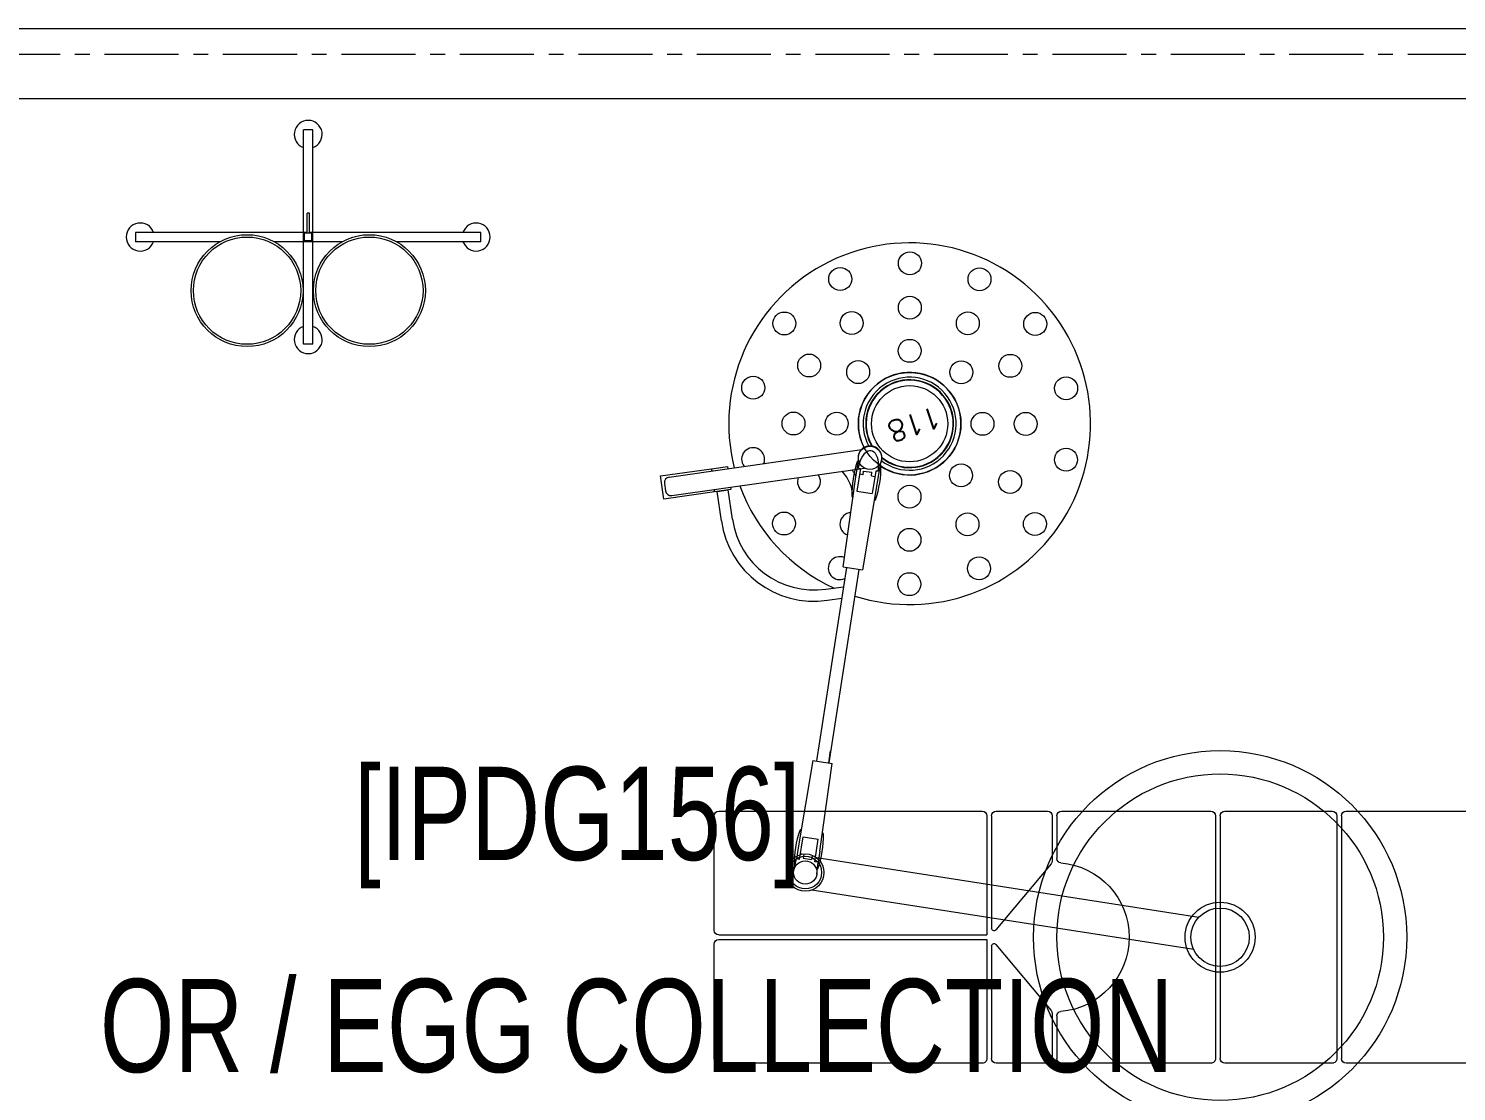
# Model space of a CAD drawing. Header units: millimetres. Extents: x 26027 to 581921, y 7230 to 233891.
# Drawn here: x 533948 to 537009, y 183871 to 186150 of the extents above; entities that cross this region are included whole.
import ezdxf

# ---------------------------------------------------------------- set-up
doc = ezdxf.new("R2010")
doc.units = ezdxf.units.MM
doc.header["$LTSCALE"] = 5
doc.linetypes.add('CENTER', pattern=[50.8, 31.75, -6.35, 6.35, -6.35])
doc.layers.get('0').update_dxf_attribs({"color": 252})
for name, color, linetype, lineweight in [('72_EGR_BASE_TEXT', 252, 'Continuous', 5), ('Medical Equipment and Furniture', 252, 'Continuous', 0), ('Walls', 252, 'Continuous', 5)]:
    doc.layers.add(name, color=color, linetype=linetype, lineweight=lineweight)
doc.layers.add('axes', color=252, linetype='Continuous')
doc.styles.add('list_ghTextstyle', font='romans.shx', dxfattribs={"height": 0.25})
doc.styles.add('X3G_ENTITY_2587EA', font='swisscl.ttf', dxfattribs={"height": 200})

# ---------------------------------------------------------------- blocks, each defined once
blk = doc.blocks.new('OR Table')
at = {"layer": 'Medical Equipment and Furniture'}
for p, q in [((-782143.7, -309922.5), (-782388.7, -309922.5)), ((-781868.7, -309922.5), (-782113.7, -309922.5)), ((-782398.7, -309932.5), (-782398.7, -310497.5)), ((-782133.7, -309932.5), (-782133.7, -310507.5)), ((-782123.7, -309932.5), (-782123.7, -310507.5)), ((-781858.7, -310497.5), (-781858.7, -309932.5)), ((-782388.7, -310507.5), (-782133.7, -310507.5)), ((-782123.7, -310507.5), (-781868.7, -310507.5)), ((-782398.7, -310527.5), (-782398.7, -310637.5)), ((-782388.7, -310517.5), (-782147.5, -310517.5)), ((-782286.2, -310645.4), (-782144.2, -310526.3)), ((-782113.2, -310526.3), (-781971.2, -310645.4)), ((-782110, -310517.5), (-781868.7, -310517.5)), ((-781858.7, -310637.5), (-781858.7, -310527.5)), ((-782388.7, -310647.5), (-782292, -310647.5)), ((-782388.7, -310657.5), (-782297.1, -310657.5)), ((-781965.4, -310647.5), (-781868.7, -310647.5)), ((-781960.3, -310657.5), (-781868.7, -310657.5)), ((-782398.7, -310667.5), (-782398.7, -310987.5)), ((-781858.7, -310987.5), (-781858.7, -310667.5)), ((-782388.7, -310997.5), (-781868.7, -310997.5)), ((-782398.7, -311017.5), (-782398.7, -311247.5)), ((-782388.7, -311007.5), (-781868.7, -311007.5)), ((-781858.7, -311247.5), (-781858.7, -311017.5)), ((-782398.7, -311277.5), (-782398.7, -311647.5)), ((-782388.7, -311257.5), (-781868.7, -311257.5)), ((-782388.7, -311267.5), (-781868.7, -311267.5)), ((-781858.7, -311647.5), (-781858.7, -311277.5)), ((-782388.7, -311657.5), (-781868.7, -311657.5)), ((-782388.7, -311667.5), (-781868.7, -311667.5)), ((-782398.7, -311677.5), (-782398.7, -311912.5)), ((-781858.7, -311912.5), (-781858.7, -311677.5)), ((-782388.7, -311922.5), (-781868.7, -311922.5))]:
    blk.add_line(p, q, dxfattribs=at)
for centre, radius, start, end in [((-782388.7, -309932.5), 10, 90.001, 180.001), ((-782143.7, -309932.5), 10, 0.001, 90.001), ((-782113.7, -309932.5), 10, 90.001, 180.001), ((-781868.7, -309932.5), 10, 0.001, 90.001), ((-782388.7, -310497.5), 10, 180.001, 270.001), ((-781868.7, -310497.5), 10, 270.001, 0.001), ((-782388.7, -310527.5), 10, 90.001, 180.001), ((-782147.5, -310522.5), 5, 309.9879, 90.001), ((-782110, -310522.5), 5, 90.001, 230.0141), ((-781868.7, -310527.5), 10, 0.001, 90.001), ((-782388.7, -310637.5), 10, 180.001, 270.001), ((-782388.7, -310667.5), 10, 90.001, 180.001), ((-782297.1, -310666.5), 9, 4.7528, 90.001), ((-782292, -310638.5), 9, 270.001, 309.9879), ((-781965.4, -310638.5), 9, 230.0141, 270.001), ((-781960.3, -310666.5), 9, 90.001, 175.2492), ((-781868.7, -310637.5), 10, 270.001, 0.001), ((-781868.7, -310667.5), 10, 0.001, 90.001), ((-782128.7, -310652.5), 160, 184.7528, 355.2492), ((-782388.7, -310987.5), 10, 180.001, 270.001), ((-781868.7, -310987.5), 10, 270.001, 0.001), ((-782388.7, -311017.5), 10, 90.001, 180.001), ((-781868.7, -311017.5), 10, 0.001, 90.001), ((-782388.7, -311247.5), 10, 180.001, 270.001), ((-782388.7, -311277.5), 10, 90.001, 180.001), ((-781868.7, -311247.5), 10, 270.001, 0.001), ((-781868.7, -311277.5), 10, 0.001, 90.001), ((-782388.7, -311647.5), 10, 180.001, 270.001), ((-782388.7, -311677.5), 10, 90.001, 180.001), ((-781868.7, -311647.5), 10, 270.001, 0.001), ((-781868.7, -311677.5), 10, 0.001, 90.001), ((-782388.7, -311912.5), 10, 180.001, 270.001), ((-781868.7, -311912.5), 10, 270.001, 0.001)]:
    blk.add_arc(centre, radius, start, end, dxfattribs=at)
blk = doc.blocks.new('Surgical Light Single')
at = {"layer": 'Medical Equipment and Furniture'}
for p, q in [((-745633.7, -338256.5), (-744896.5, -338635.5)), ((-745665.7, -338318.8), (-744928.6, -338697.8)), ((-744917.6, -338664.1), (-744928.1, -338687.9)), ((-744921.9, -338691.1), (-744944.3, -338734.7)), ((-744939.1, -338709.2), (-744928.1, -338687.9)), ((-744928.1, -338687.9), (-744921.9, -338691.1)), ((-744920.7, -338705.2), (-744927.4, -338701.7)), ((-744923.8, -338675), (-744922.1, -338674.2)), ((-744920.7, -338705.2), (-744917, -338698.1)), ((-744901, -338706.3), (-744917, -338698.1)), ((-744873.1, -338686.9), (-744886.3, -338709.4)), ((-744878.3, -338698.4), (-744878.7, -338696.5)), ((-744939.1, -338709.2), (-745023.7, -338879.3)), ((-744986.4, -338898.5), (-744897.3, -338730.7)), ((-744914.9, -338749.7), (-744944.3, -338734.7)), ((-744892.5, -338706.2), (-744914.9, -338749.7)), ((-744904.7, -338713.4), (-744901, -338706.3)), ((-744904.7, -338713.4), (-744898, -338716.8)), ((-744897.3, -338730.7), (-744886.3, -338709.4)), ((-744892.5, -338706.2), (-744886.3, -338709.4)), ((-744958, -338741.6), (-744957.1, -338745.5)), ((-744912.6, -338765), (-744916.3, -338766.5)), ((-745124.2, -339214.6), (-745154.5, -339209.2)), ((-745304.9, -339420.7), (-745215.8, -339252.9)), ((-745178.4, -339272.1), (-745215.8, -339252.9)), ((-745128.4, -339238.3), (-745166, -339231.5)), ((-745178.4, -339272.1), (-745263.1, -339442.2)), ((-745309.6, -339445.2), (-745287.2, -339401.7)), ((-745289.6, -339386.4), (-745285.9, -339384.9)), ((-745257.9, -339416.7), (-745287.2, -339401.7)), ((-745244.1, -339409.8), (-745245.1, -339405.9)), ((-745323.2, -339456.3), (-745304.9, -339420.7)), ((-745297.5, -339438), (-745304.2, -339434.6)), ((-745297.5, -339438), (-745301.1, -339445.1)), ((-745280.3, -339460.3), (-745257.9, -339416.7)), ((-745323.2, -339456.3), (-745323.8, -339453)), ((-745321.8, -339472.4), (-745321.4, -339467)), ((-745321.4, -339467), (-745320.3, -339461.2)), ((-745320.3, -339461.2), (-745318.7, -339455.2)), ((-745318.7, -339455.2), (-745316.4, -339449.1)), ((-745316.4, -339449.1), (-745313.6, -339443.2)), ((-745313.6, -339443.2), (-745309.6, -339445.2)), ((-745285.1, -339453.3), (-745301.1, -339445.1)), ((-744878.1, -339532.8), (-745288.5, -339458.9)), ((-745281.5, -339446.2), (-745285.1, -339453.3)), ((-745279.5, -339468.1), (-745283.1, -339473.5)), ((-745281.5, -339446.2), (-745274.8, -339449.7)), ((-745263.1, -339442.2), (-745281.4, -339477.8)), ((-745276.3, -339462.4), (-745280.3, -339460.3)), ((-745276.3, -339462.4), (-745279.5, -339468.1)), ((-745265.7, -339449.4), (-745266, -339447.7)), ((-745265.4, -339451), (-745265.7, -339449.4)), ((-745265, -339452.6), (-745265.4, -339451)), ((-745264.7, -339454.2), (-745265, -339452.6)), ((-745264.3, -339455.8), (-745264.7, -339454.2)), ((-745263.9, -339457.4), (-745264.3, -339455.8)), ((-745263.4, -339459), (-745263.9, -339457.4)), ((-745263, -339460.5), (-745263.4, -339459)), ((-745262.5, -339462.1), (-745263, -339460.5)), ((-745262, -339463.7), (-745262.5, -339462.1)), ((-744985.6, -339443.8), (-744996.8, -339506.3)), ((-744962, -339448.1), (-744973.2, -339510.6)), ((-745321.5, -339477.4), (-745321.8, -339472.4)), ((-745320.6, -339481.7), (-745321.5, -339477.4)), ((-745319, -339485.4), (-745320.6, -339481.7)), ((-745316.9, -339488.2), (-745319, -339485.4)), ((-745314.2, -339490.2), (-745316.9, -339488.2)), ((-745311, -339491.2), (-745314.2, -339490.2)), ((-745307.5, -339491.3), (-745311, -339491.2)), ((-745303.6, -339490.4), (-745307.5, -339491.3)), ((-745299.5, -339488.7), (-745303.6, -339490.4)), ((-745295.4, -339486), (-745299.5, -339488.7)), ((-744885.2, -339572.2), (-745295.6, -339498.2)), ((-745291.2, -339482.5), (-745295.4, -339486)), ((-745287.1, -339478.3), (-745291.2, -339482.5)), ((-745283.1, -339473.5), (-745287.1, -339478.3)), ((-745281.4, -339477.8), (-745278.4, -339476.4)), ((-745003.1, -339510.3), (-745002.3, -339505.4)), ((-745002.3, -339505.4), (-744967.8, -339511.6)), ((-744973.2, -339510.6), (-744996.8, -339506.3)), ((-744968.7, -339516.5), (-744967.8, -339511.6)), ((-744967.8, -339511.6), (-744968.7, -339516.5)), ((-744967.8, -339511.6), (-744859.5, -339531.1)), ((-744859.5, -339531.1), (-744868.4, -339580.3)), ((-745011.1, -339554.6), (-745010.2, -339549.6)), ((-744976.7, -339560.8), (-745011.1, -339554.6)), ((-744976.7, -339560.8), (-744975.8, -339555.8)), ((-744975.8, -339555.8), (-744976.7, -339560.8)), ((-744868.4, -339580.3), (-744976.7, -339560.8)), ((-744871.3, -339562.5), (-744868.5, -339546.7))]:
    blk.add_line(p, q, dxfattribs=at)
for centre, radius in [((-745695.7, -338264), 400), ((-745695.7, -338264), 350), ((-745695.7, -338264), 75.1), ((-745695.7, -338264), 62.5), ((-745695.7, -338264), 62.5), ((-745695.7, -338264), 62.5), ((-745695.7, -338264), 62.5), ((-745695.7, -338264), 62.5), ((-744895.3, -338675.5), 40), ((-744895.3, -338675.5), 35), ((-744895.3, -338675.5), 25), ((-745454.1, -339177.3), 24.6), ((-745301.7, -339192.2), 24.6), ((-745597.8, -339230), 24.6), ((-745460.4, -339274.7), 24.6), ((-745331.8, -339282.4), 24.6), ((-745704.5, -339339.8), 24.6), ((-745575.7, -339332.3), 24.6), ((-745361.1, -339370.3), 24.6), ((-745480.4, -339378.7), 24.6), ((-745087.6, -339400.2), 24.6), ((-745410.6, -339518.5), 110), ((-745646.7, -339439.8), 24.6), ((-745410.6, -339518.5), 81.7), ((-745752.9, -339485), 24.6), ((-745558.8, -339469.1), 24.6), ((-745306.9, -339475.9), 25), ((-745654.4, -339568.4), 24.6), ((-745262.3, -339568), 24.6), ((-745550.4, -339588.4), 24.6), ((-745174.4, -339597.3), 24.6), ((-745733.5, -339636.9), 24.6), ((-745460, -339666.8), 24.6), ((-745460, -339666.8), 24.6), ((-745340.7, -339658.3), 24.6), ((-745596.8, -339683.7), 24.6), ((-745245.4, -339704.8), 24.6), ((-745116.6, -339697.3), 24.6), ((-745650.2, -339765.3), 24.6), ((-745489.3, -339754.7), 24.6), ((-745360.7, -339762.4), 24.6), ((-745223.3, -339807.1), 24.6), ((-745519.4, -339844.9), 24.6), ((-745367, -339859.8), 24.6)]:
    blk.add_circle(centre, radius, dxfattribs=at)
for centre, radius, start, end in [((-744762.4, -338800.1), 204.2, 142.2104, 163.3698), ((-745074, -338639.9), 204.2, 322.2104, 343.3698), ((-745410.6, -339518.5), 387.8, 54.0062, 355.7625), ((-745159.8, -339412.5), 201, 349.7901, 79.7901), ((-745170.9, -339271.8), 24.6, 227.9519, 97.6603), ((-745410.6, -339518.5), 387.8, 1.7476, 46.9503), ((-745159.8, -339412.5), 177, 349.7901, 79.7901), ((-745224.3, -339353.4), 24.6, 254.7598, 52.3281), ((-745410.6, -339518.5), 110, 37.8566, 0.8371), ((-745128.2, -339511.5), 204.2, 142.2104, 163.3698), ((-745167.1, -339432), 82, 160.5948, 205.6253), ((-745410.6, -339518.5), 99.7, 34.1177, 10.5924), ((-745410.6, -339518.5), 94.3, 32.132, 12.5781), ((-745410.6, -339518.5), 93.3, 31.548, 13.1621), ((-745439.8, -339351.3), 204.2, 322.2104, 343.3698), ((-745306.9, -339475.9), 25.5, 129.7388, 355.8414), ((-745166.7, -339468.7), 24.6, 320.7411, 198.8391), ((-745068.2, -339552), 24.6, 138.8625, 20.7177), ((-744880.3, -339544.6), 12, 349.7901, 79.7901), ((-744883.1, -339560.3), 12, 259.7901, 349.7901)]:
    blk.add_arc(centre, radius, start, end, dxfattribs=at)
blk = doc.blocks.new('HF15561B-P')
at = {"color": 0}
for p, q in [((0.21, 0.37), (0.21, 0.0025)), ((0.23, 0.37), (0.21, 0.37)), ((0.23, 0.37), (0.23, 0.1892)), ((0.23, 0.073), (0.23, -0.073)), ((0.45, 0.01), (-0.01, 0.01)), ((-0.01, 0.01), (-0.01, -0.01)), ((0.212, 0.0025), (0.1688, 0.0025)), ((0.1688, 0.0025), (0.1688, -0.0025)), ((0.228, 0.008), (0.212, 0.008)), ((0.212, 0.008), (0.212, -0.008)), ((0.228, 0.008), (0.228, -0.008)), ((0.45, 0.01), (0.45, -0.01)), ((0.45, -0.01), (-0.01, -0.01)), ((0.212, -0.0025), (0.1688, -0.0025)), ((0.21, -0.0025), (0.21, -0.37)), ((0.228, -0.008), (0.212, -0.008)), ((0.23, -0.1892), (0.23, -0.37)), ((0.21, -0.37), (0.23, -0.37))]:
    blk.add_line(p, q, dxfattribs=at)
at = {"color": 0, "linetype": 'Continuous'}
for points in [[(0.228, 0.008), (0.228, 0.008), (0.228, 0.008), (0.228, 0.008), (0.228, 0.008), (0.228, 0.008), (0.228, 0.008), (0.228, 0.008), (0.228, 0.008), (0.228, 0.008), (0.228, 0.008), (0.228, 0.008), (0.228, 0.008), (0.228, 0.008), (0.228, 0.008), (0.228, 0.008), (0.228, 0.008), (0.228, 0.008), (0.228, 0.008), (0.228, 0.008), (0.228, 0.008), (0.228, 0.008), (0.228, 0.008), (0.228, 0.008), (0.228, 0.008), (0.228, 0.008), (0.228, 0.008), (0.228, 0.008), (0.228, 0.008), (0.228, 0.008), (0.228, 0.008), (0.228, 0.008), (0.228, 0.008), (0.228, 0.008), (0.228, 0.008), (0.228, 0.008), (0.228, 0.008), (0.228, 0.008), (0.228, 0.008), (0.228, 0.008), (0.228, 0.008), (0.228, 0.008), (0.228, 0.008), (0.228, 0.008), (0.228, 0.008), (0.228, 0.008), (0.228, 0.008), (0.228, 0.008), (0.228, 0.008), (0.228, 0.008), (0.228, 0.008), (0.228, 0.008), (0.228, 0.008), (0.228, 0.008), (0.228, 0.008), (0.228, 0.008), (0.228, 0.008), (0.228, 0.008), (0.228, 0.008), (0.228, 0.008), (0.228, 0.008), (0.228, 0.008), (0.228, 0.008), (0.228, 0.008), (0.228, 0.008), (0.228, 0.008), (0.228, 0.008), (0.228, 0.008), (0.228, 0.008), (0.228, 0.008), (0.228, 0.008), (0.228, 0.008), (0.228, 0.008), (0.228, 0.008), (0.228, 0.008), (0.228, 0.008), (0.228, 0.008), (0.228, 0.008), (0.228, 0.008), (0.228, 0.008), (0.228, 0.008), (0.228, 0.008), (0.228, 0.008), (0.228, 0.008), (0.228, 0.008), (0.228, 0.008), (0.228, 0.008), (0.228, 0.008), (0.228, 0.008), (0.228, 0.008), (0.228, 0.008), (0.228, 0.008), (0.228, 0.008), (0.228, 0.008), (0.228, 0.008), (0.228, 0.008), (0.228, 0.008), (0.228, 0.008), (0.228, 0.008), (0.228, 0.008), (0.228, 0.008), (0.228, 0.008), (0.228, 0.008), (0.228, 0.008), (0.228, 0.008), (0.228, 0.008), (0.228, 0.008), (0.228, 0.008), (0.228, 0.008), (0.228, 0.008), (0.228, 0.008), (0.228, 0.008), (0.228, 0.008), (0.228, 0.008), (0.228, 0.008), (0.228, 0.008), (0.228, 0.008), (0.228, 0.008), (0.228, 0.008), (0.228, 0.008), (0.228, 0.008), (0.228, 0.008), (0.228, 0.008), (0.228, 0.008), (0.228, 0.008), (0.228, 0.008), (0.228, 0.008), (0.228, 0.008), (0.228, 0.008), (0.228, 0.008), (0.228, 0.008), (0.228, 0.008), (0.228, 0.008), (0.228, 0.008), (0.228, 0.008), (0.228, 0.008), (0.228, 0.008), (0.228, 0.008), (0.228, 0.008), (0.228, 0.008), (0.228, 0.008), (0.228, 0.008), (0.228, 0.008), (0.228, 0.008), (0.228, 0.008), (0.228, 0.008), (0.228, 0.008), (0.228, 0.008), (0.228, 0.008), (0.228, 0.008), (0.228, 0.008), (0.228, 0.008), (0.228, 0.008), (0.228, 0.008), (0.228, 0.008), (0.228, 0.008), (0.228, 0.008), (0.228, 0.008), (0.228, 0.008), (0.228, 0.008), (0.228, 0.008), (0.228, 0.008), (0.228, 0.008), (0.228, 0.008), (0.228, 0.008), (0.228, 0.008), (0.228, 0.008), (0.228, 0.008), (0.228, 0.008), (0.228, 0.008), (0.228, 0.008), (0.228, 0.008), (0.228, 0.008), (0.228, 0.008), (0.228, 0.008), (0.228, 0.008), (0.228, 0.008), (0.228, 0.008), (0.228, 0.008), (0.228, 0.008), (0.228, 0.008), (0.228, 0.008), (0.228, 0.008), (0.228, 0.008), (0.228, 0.008), (0.228, 0.008), (0.228, 0.008), (0.228, 0.008), (0.228, 0.008), (0.228, 0.008), (0.228, 0.008), (0.228, 0.008), (0.228, 0.008), (0.228, 0.008), (0.228, 0.008), (0.228, 0.008), (0.228, 0.008), (0.228, 0.008), (0.228, 0.008), (0.228, 0.008), (0.228, 0.008), (0.228, 0.008), (0.228, 0.008), (0.228, 0.008), (0.228, 0.008), (0.228, 0.008), (0.228, 0.008), (0.228, 0.008), (0.228, 0.008), (0.228, 0.008), (0.228, 0.008), (0.228, 0.008), (0.228, 0.008), (0.228, 0.008), (0.228, 0.008), (0.228, 0.008), (0.228, 0.008), (0.228, 0.008), (0.228, 0.008)], [(0.228, 0.008), (0.228, 0.008), (0.228, 0.008), (0.228, 0.008), (0.228, 0.008), (0.228, 0.008), (0.228, 0.008), (0.228, 0.008), (0.228, 0.008), (0.228, 0.008), (0.228, 0.008), (0.228, 0.008), (0.228, 0.008), (0.228, 0.008), (0.228, 0.008), (0.228, 0.008), (0.228, 0.008), (0.228, 0.008), (0.228, 0.008), (0.228, 0.008), (0.228, 0.008), (0.228, 0.008), (0.228, 0.008), (0.228, 0.008), (0.228, 0.008), (0.228, 0.008), (0.228, 0.008), (0.228, 0.008), (0.228, 0.008), (0.228, 0.008), (0.228, 0.008), (0.228, 0.008), (0.228, 0.008), (0.228, 0.008), (0.228, 0.008), (0.228, 0.008), (0.228, 0.008), (0.228, 0.008), (0.228, 0.008), (0.228, 0.008), (0.228, 0.008), (0.228, 0.008), (0.228, 0.008), (0.228, 0.008), (0.228, 0.008), (0.228, 0.008), (0.228, 0.008), (0.228, 0.008), (0.228, 0.008), (0.228, 0.008), (0.228, 0.008), (0.228, 0.008), (0.228, 0.008), (0.228, 0.008), (0.228, 0.008), (0.228, 0.008), (0.228, 0.008), (0.228, 0.008), (0.228, 0.008), (0.228, 0.008), (0.228, 0.008), (0.228, 0.008), (0.228, 0.008), (0.228, 0.008), (0.228, 0.008), (0.228, 0.008), (0.228, 0.008), (0.228, 0.008), (0.228, 0.008), (0.228, 0.008), (0.228, 0.008), (0.228, 0.008), (0.228, 0.008), (0.228, 0.008), (0.228, 0.008), (0.228, 0.008), (0.228, 0.008), (0.228, 0.008), (0.228, 0.008), (0.228, 0.008), (0.228, 0.008), (0.228, 0.008), (0.228, 0.008), (0.228, 0.008), (0.228, 0.008), (0.228, 0.008), (0.228, 0.008), (0.228, 0.008), (0.228, 0.008), (0.228, 0.008), (0.228, 0.008), (0.228, 0.008), (0.228, 0.008), (0.228, 0.008), (0.228, 0.008), (0.228, 0.008), (0.228, 0.008), (0.228, 0.008), (0.228, 0.008), (0.228, 0.008), (0.228, 0.008), (0.228, 0.008), (0.228, 0.008), (0.228, 0.008), (0.228, 0.008), (0.228, 0.008), (0.228, 0.008), (0.228, 0.008), (0.228, 0.008), (0.228, 0.008), (0.228, 0.008), (0.228, 0.008), (0.228, 0.008), (0.228, 0.008), (0.228, 0.008), (0.228, 0.008), (0.228, 0.008), (0.228, 0.008), (0.228, 0.008), (0.228, 0.008), (0.228, 0.008), (0.228, 0.008), (0.228, 0.008), (0.228, 0.008), (0.228, 0.008), (0.228, 0.008), (0.228, 0.008), (0.228, 0.008), (0.228, 0.008), (0.228, 0.008), (0.228, 0.008), (0.228, 0.008), (0.228, 0.008), (0.228, 0.008), (0.228, 0.008), (0.228, 0.008), (0.228, 0.008), (0.228, 0.008), (0.228, 0.008), (0.228, 0.008), (0.228, 0.008), (0.228, 0.008), (0.228, 0.008), (0.228, 0.008), (0.228, 0.008), (0.228, 0.008), (0.228, 0.008), (0.228, 0.008), (0.228, 0.008), (0.228, 0.008), (0.228, 0.008), (0.228, 0.008), (0.228, 0.008), (0.228, 0.008), (0.228, 0.008), (0.228, 0.008), (0.228, 0.008), (0.228, 0.008), (0.228, 0.008), (0.228, 0.008), (0.228, 0.008), (0.228, 0.008), (0.228, 0.008), (0.228, 0.008), (0.228, 0.008), (0.228, 0.008), (0.228, 0.008), (0.228, 0.008), (0.228, 0.008), (0.228, 0.008), (0.228, 0.008), (0.228, 0.008), (0.228, 0.008), (0.228, 0.008), (0.228, 0.008), (0.228, 0.008), (0.228, 0.008), (0.228, 0.008), (0.228, 0.008), (0.228, 0.008), (0.228, 0.008), (0.228, 0.008), (0.228, 0.008), (0.228, 0.008), (0.228, 0.008), (0.228, 0.008), (0.228, 0.008), (0.228, 0.008), (0.228, 0.008), (0.228, 0.008), (0.228, 0.008), (0.228, 0.008), (0.228, 0.008), (0.228, 0.008), (0.228, 0.008), (0.228, 0.008), (0.228, 0.008), (0.228, 0.008), (0.228, 0.008), (0.228, 0.008), (0.228, 0.008), (0.228, 0.008), (0.228, 0.008), (0.228, 0.008), (0.228, 0.008), (0.228, 0.008), (0.228, 0.008), (0.228, 0.008), (0.228, 0.008), (0.228, 0.008), (0.228, 0.008), (0.228, 0.008), (0.228, 0.008), (0.228, 0.008)], [(0.228, 0.008), (0.228, 0.008), (0.228, 0.008), (0.228, 0.008), (0.228, 0.008), (0.228, 0.008), (0.228, 0.008), (0.228, 0.008), (0.228, 0.008), (0.228, 0.008), (0.228, 0.008), (0.228, 0.008), (0.228, 0.008), (0.228, 0.008), (0.228, 0.008), (0.228, 0.008), (0.228, 0.008), (0.228, 0.008), (0.228, 0.008), (0.228, 0.008), (0.228, 0.008), (0.228, 0.008), (0.228, 0.008), (0.228, 0.008), (0.228, 0.008), (0.228, 0.008), (0.228, 0.008), (0.228, 0.008), (0.228, 0.008), (0.228, 0.008), (0.228, 0.008), (0.228, 0.008), (0.228, 0.008), (0.228, 0.008), (0.228, 0.008), (0.228, 0.008), (0.228, 0.008), (0.228, 0.008), (0.228, 0.008), (0.228, 0.008), (0.228, 0.008), (0.228, 0.008), (0.228, 0.008), (0.228, 0.008), (0.228, 0.008), (0.228, 0.008), (0.228, 0.008), (0.228, 0.008), (0.228, 0.008), (0.228, 0.008), (0.228, 0.008), (0.228, 0.008), (0.228, 0.008), (0.228, 0.008), (0.228, 0.008), (0.228, 0.008), (0.228, 0.008), (0.228, 0.008), (0.228, 0.008), (0.228, 0.008), (0.228, 0.008), (0.228, 0.008), (0.228, 0.008), (0.228, 0.008), (0.228, 0.008), (0.228, 0.008), (0.228, 0.008), (0.228, 0.008), (0.228, 0.008), (0.228, 0.008), (0.228, 0.008), (0.228, 0.008), (0.228, 0.008), (0.228, 0.008), (0.228, 0.008), (0.228, 0.008), (0.228, 0.008), (0.228, 0.008), (0.228, 0.008), (0.228, 0.008), (0.228, 0.008), (0.228, 0.008), (0.228, 0.008), (0.228, 0.008), (0.228, 0.008), (0.228, 0.008), (0.228, 0.008), (0.228, 0.008), (0.228, 0.008), (0.228, 0.008), (0.228, 0.008), (0.228, 0.008), (0.228, 0.008), (0.228, 0.008), (0.228, 0.008), (0.228, 0.008), (0.228, 0.008), (0.228, 0.008), (0.228, 0.008), (0.228, 0.008), (0.228, 0.008), (0.228, 0.008), (0.228, 0.008), (0.228, 0.008), (0.228, 0.008), (0.228, 0.008), (0.228, 0.008), (0.228, 0.008), (0.228, 0.008), (0.228, 0.008), (0.228, 0.008), (0.228, 0.008), (0.228, 0.008), (0.228, 0.008), (0.228, 0.008), (0.228, 0.008), (0.228, 0.008), (0.228, 0.008), (0.228, 0.008), (0.228, 0.008), (0.228, 0.008), (0.228, 0.008), (0.228, 0.008), (0.228, 0.008), (0.228, 0.008), (0.228, 0.008), (0.228, 0.008), (0.228, 0.008), (0.228, 0.008), (0.228, 0.008), (0.228, 0.008), (0.228, 0.008), (0.228, 0.008), (0.228, 0.008), (0.228, 0.008), (0.228, 0.008), (0.228, 0.008), (0.228, 0.008), (0.228, 0.008), (0.228, 0.008), (0.228, 0.008), (0.228, 0.008), (0.228, 0.008), (0.228, 0.008), (0.228, 0.008), (0.228, 0.008), (0.228, 0.008), (0.228, 0.008), (0.228, 0.008), (0.228, 0.008), (0.228, 0.008), (0.228, 0.008), (0.228, 0.008), (0.228, 0.008), (0.228, 0.008), (0.228, 0.008), (0.228, 0.008), (0.228, 0.008), (0.228, 0.008), (0.228, 0.008), (0.228, 0.008), (0.228, 0.008), (0.228, 0.008), (0.228, 0.008), (0.228, 0.008), (0.228, 0.008), (0.228, 0.008), (0.228, 0.008), (0.228, 0.008), (0.228, 0.008), (0.228, 0.008), (0.228, 0.008), (0.228, 0.008), (0.228, 0.008), (0.228, 0.008), (0.228, 0.008), (0.228, 0.008), (0.228, 0.008), (0.228, 0.008), (0.228, 0.008), (0.228, 0.008), (0.228, 0.008), (0.228, 0.008), (0.228, 0.008), (0.228, 0.008), (0.228, 0.008), (0.228, 0.008), (0.228, 0.008), (0.228, 0.008), (0.228, 0.008), (0.228, 0.008), (0.228, 0.008), (0.228, 0.008), (0.228, 0.008), (0.228, 0.008), (0.228, 0.008), (0.228, 0.008), (0.228, 0.008), (0.228, 0.008), (0.228, 0.008), (0.228, 0.008), (0.228, 0.008), (0.228, 0.008), (0.228, 0.008), (0.228, 0.008), (0.228, 0.008), (0.228, 0.008), (0.228, 0.008), (0.228, 0.008), (0.228, 0.008), (0.228, 0.008), (0.228, 0.008), (0.228, 0.008), (0.228, 0.008), (0.228, 0.008), (0.228, 0.008), (0.228, 0.008), (0.228, 0.008), (0.228, 0.008), (0.228, 0.008), (0.228, 0.008), (0.228, 0.008), (0.228, 0.008), (0.228, 0.008), (0.228, 0.008), (0.228, 0.008), (0.228, 0.008), (0.228, 0.008), (0.228, 0.008), (0.228, 0.008), (0.228, 0.008), (0.228, 0.008), (0.228, 0.008), (0.228, 0.008), (0.228, 0.008), (0.228, 0.008), (0.228, 0.008), (0.228, 0.008), (0.228, 0.008), (0.228, 0.008), (0.228, 0.008), (0.228, 0.008), (0.228, 0.008), (0.228, 0.008), (0.228, 0.008), (0.228, 0.008), (0.228, 0.008), (0.228, 0.008), (0.228, 0.008), (0.228, 0.008), (0.228, 0.008), (0.228, 0.008), (0.228, 0.008), (0.228, 0.008), (0.228, 0.008), (0.228, 0.008), (0.228, 0.008), (0.228, 0.008), (0.228, 0.008), (0.228, 0.008), (0.228, 0.008), (0.228, 0.008), (0.228, 0.008), (0.228, 0.008), (0.228, 0.008), (0.228, 0.008), (0.228, 0.008), (0.228, 0.008), (0.228, 0.008), (0.228, 0.008), (0.228, 0.008), (0.228, 0.008), (0.228, 0.008), (0.228, 0.008), (0.228, 0.008), (0.228, 0.008), (0.228, 0.008)]]:
    blk.add_lwpolyline(points, close=True, dxfattribs=at)
for points in [[(0.228, 0.008), (0.228, 0.008), (0.228, 0.008), (0.228, 0.008), (0.228, 0.008), (0.228, 0.008), (0.228, 0.008), (0.228, 0.008)], [(0.228, 0.008), (0.228, 0.008), (0.228, 0.008), (0.228, 0.008), (0.228, 0.008), (0.228, 0.008), (0.228, 0.008), (0.228, 0.008), (0.228, 0.008), (0.228, 0.008), (0.228, 0.008), (0.228, 0.008), (0.228, 0.008), (0.228, 0.008), (0.228, 0.008), (0.228, 0.008), (0.228, 0.008), (0.228, 0.008), (0.228, 0.008), (0.228, 0.008), (0.228, 0.008), (0.228, 0.008), (0.228, 0.008), (0.228, 0.008), (0.228, 0.008), (0.228, 0.008), (0.228, 0.008), (0.228, 0.008), (0.228, 0.008), (0.228, 0.008), (0.228, 0.008), (0.228, 0.008), (0.228, 0.008), (0.228, 0.008), (0.228, 0.008), (0.228, 0.008), (0.228, 0.008), (0.228, 0.008), (0.228, 0.008), (0.228, 0.008), (0.228, 0.008), (0.228, 0.008), (0.228, 0.008), (0.228, 0.008), (0.228, 0.008), (0.228, 0.008), (0.228, 0.008), (0.228, 0.008), (0.228, 0.008), (0.228, 0.008), (0.228, 0.008), (0.228, 0.008), (0.228, 0.008), (0.228, 0.008), (0.228, 0.008), (0.228, 0.008), (0.228, 0.008), (0.228, 0.008), (0.228, 0.008), (0.228, 0.008), (0.228, 0.008), (0.228, 0.008), (0.228, 0.008), (0.228, 0.008), (0.228, 0.008), (0.228, 0.008), (0.228, 0.008), (0.228, 0.008), (0.228, 0.008), (0.228, 0.008), (0.228, 0.008), (0.228, 0.008), (0.228, 0.008), (0.228, 0.008), (0.228, 0.008), (0.228, 0.008), (0.228, 0.008), (0.228, 0.008), (0.228, 0.008), (0.228, 0.008), (0.228, 0.008), (0.228, 0.008), (0.228, 0.008), (0.228, 0.008), (0.228, 0.008), (0.228, 0.008), (0.228, 0.008), (0.228, 0.008), (0.228, 0.008), (0.228, 0.008), (0.228, 0.008), (0.228, 0.008), (0.228, 0.008), (0.228, 0.008), (0.228, 0.008), (0.228, 0.008), (0.228, 0.008), (0.228, 0.008), (0.228, 0.008), (0.228, 0.008), (0.228, 0.008), (0.228, 0.008), (0.228, 0.008), (0.228, 0.008), (0.228, 0.008), (0.228, 0.008), (0.228, 0.008), (0.228, 0.008), (0.228, 0.008), (0.228, 0.008), (0.228, 0.008)], [(0.228, 0.008), (0.228, 0.008), (0.228, 0.008), (0.228, 0.008), (0.228, 0.008), (0.228, 0.008), (0.228, 0.008), (0.228, 0.008), (0.228, 0.008), (0.228, 0.008), (0.228, 0.008), (0.228, 0.008), (0.228, 0.008), (0.228, 0.008), (0.228, 0.008), (0.228, 0.008), (0.228, 0.008)], [(0.228, 0.008), (0.228, 0.008), (0.228, 0.008), (0.228, 0.008), (0.228, 0.008), (0.228, 0.008), (0.228, 0.008)], [(0.228, 0.008), (0.228, 0.008), (0.228, 0.008), (0.228, 0.008), (0.228, 0.008), (0.228, 0.008), (0.228, 0.008), (0.228, 0.008), (0.228, 0.008), (0.228, 0.008), (0.228, 0.008), (0.228, 0.008)], [(0.228, 0.008), (0.228, 0.008), (0.228, 0.008), (0.228, 0.008), (0.228, 0.008), (0.228, 0.008), (0.228, 0.008), (0.228, 0.008), (0.228, 0.008), (0.228, 0.008), (0.228, 0.008), (0.228, 0.008), (0.228, 0.008), (0.228, 0.008), (0.228, 0.008), (0.228, 0.008), (0.228, 0.008), (0.228, 0.008), (0.228, 0.008), (0.228, 0.008), (0.228, 0.008), (0.228, 0.008), (0.228, 0.008), (0.228, 0.008), (0.228, 0.008), (0.228, 0.008), (0.228, 0.008), (0.228, 0.008), (0.228, 0.008), (0.228, 0.008), (0.228, 0.008), (0.228, 0.008), (0.228, 0.008), (0.228, 0.008), (0.228, 0.008), (0.228, 0.008), (0.228, 0.008), (0.228, 0.008), (0.228, 0.008), (0.228, 0.008), (0.228, 0.008), (0.228, 0.008), (0.228, 0.008), (0.228, 0.008), (0.228, 0.008), (0.228, 0.008), (0.228, 0.008), (0.228, 0.008), (0.228, 0.008), (0.228, 0.008), (0.228, 0.008), (0.228, 0.008), (0.228, 0.008), (0.228, 0.008), (0.228, 0.008), (0.228, 0.008), (0.228, 0.008), (0.228, 0.008), (0.228, 0.008), (0.228, 0.008), (0.228, 0.008), (0.228, 0.008), (0.228, 0.008), (0.228, 0.008), (0.228, 0.008), (0.228, 0.008), (0.228, 0.008), (0.228, 0.008), (0.228, 0.008), (0.228, 0.008), (0.228, 0.008), (0.228, 0.008), (0.228, 0.008), (0.228, 0.008), (0.228, 0.008), (0.228, 0.008), (0.228, 0.008), (0.228, 0.008), (0.228, 0.008), (0.228, 0.008), (0.228, 0.008), (0.228, 0.008), (0.228, 0.008), (0.228, 0.008), (0.228, 0.008), (0.228, 0.008), (0.228, 0.008), (0.228, 0.008), (0.228, 0.008)], [(0.228, 0.008), (0.228, 0.008), (0.228, 0.008), (0.228, 0.008), (0.228, 0.008), (0.228, 0.008), (0.228, 0.008), (0.228, 0.008), (0.228, 0.008), (0.228, 0.008), (0.228, 0.008), (0.228, 0.008), (0.228, 0.008), (0.228, 0.008), (0.228, 0.008), (0.228, 0.008), (0.228, 0.008), (0.228, 0.008), (0.228, 0.008), (0.228, 0.008), (0.228, 0.008), (0.228, 0.008), (0.228, 0.008), (0.228, 0.008), (0.228, 0.008), (0.228, 0.008), (0.228, 0.008), (0.228, 0.008), (0.228, 0.008), (0.228, 0.008), (0.228, 0.008), (0.228, 0.008), (0.228, 0.008), (0.228, 0.008), (0.228, 0.008), (0.228, 0.008), (0.228, 0.008), (0.228, 0.008), (0.228, 0.008), (0.228, 0.008), (0.228, 0.008), (0.228, 0.008), (0.228, 0.008), (0.228, 0.008), (0.228, 0.008), (0.228, 0.008), (0.228, 0.008), (0.228, 0.008), (0.228, 0.008), (0.228, 0.008), (0.228, 0.008), (0.228, 0.008), (0.228, 0.008), (0.228, 0.008)], [(0.228, 0.008), (0.228, 0.008), (0.228, 0.008), (0.228, 0.008), (0.228, 0.008), (0.228, 0.008), (0.228, 0.008), (0.228, 0.008), (0.228, 0.008), (0.228, 0.008)], [(0.228, 0.008), (0.228, 0.008), (0.228, 0.008), (0.228, 0.008), (0.228, 0.008), (0.228, 0.008), (0.228, 0.008), (0.228, 0.008), (0.228, 0.008), (0.228, 0.008)], [(0.228, 0.008), (0.228, 0.008), (0.228, 0.008), (0.228, 0.008), (0.228, 0.008), (0.228, 0.008), (0.228, 0.008), (0.228, 0.008), (0.228, 0.008), (0.228, 0.008), (0.228, 0.008), (0.228, 0.008), (0.228, 0.008), (0.228, 0.008), (0.228, 0.008)], [(0.228, 0.008), (0.228, 0.008), (0.228, 0.008), (0.228, 0.008), (0.228, 0.008), (0.228, 0.008), (0.228, 0.008), (0.228, 0.008), (0.228, 0.008), (0.228, 0.008)], [(0.228, 0.008), (0.228, 0.008), (0.228, 0.008), (0.228, 0.008), (0.228, 0.008), (0.228, 0.008), (0.228, 0.008)], [(0.228, 0.008), (0.228, 0.008), (0.228, 0.008), (0.228, 0.008), (0.228, 0.008), (0.228, 0.008), (0.228, 0.008), (0.228, 0.008), (0.228, 0.008), (0.228, 0.008)], [(0.228, 0.008), (0.228, 0.008), (0.228, 0.008), (0.228, 0.008), (0.228, 0.008), (0.228, 0.008), (0.228, 0.008), (0.228, 0.008), (0.228, 0.008), (0.228, 0.008), (0.228, 0.008), (0.228, 0.008), (0.228, 0.008), (0.228, 0.008), (0.228, 0.008), (0.228, 0.008), (0.228, 0.008), (0.228, 0.008)], [(0.228, 0.008), (0.228, 0.008), (0.228, 0.008), (0.228, 0.008), (0.228, 0.008), (0.228, 0.008), (0.228, 0.008), (0.228, 0.008), (0.228, 0.008)]]:
    blk.add_lwpolyline(points, dxfattribs=at)
at = {"color": 0}
for centre, radius in [((0.335, 0.1311), 0.12), ((0.335, 0.1311), 0.115), ((0.335, -0.1311), 0.12), ((0.335, -0.1311), 0.115)]:
    blk.add_circle(centre, radius, dxfattribs=at)
for centre, start, end in [((0.22, 0.36), 289.4712, 250.5288), ((0, 0), 19.4712, 340.5288), ((0.44, 0), 199.4712, 160.5288), ((0.22, -0.36), 109.4712, 70.5288)]:
    blk.add_arc(centre, 0.03, start, end, dxfattribs=at)

msp = doc.modelspace()

# ---------------------------------------------------------------- linework, layer by layer
at = {"layer": 'axes', "linetype": 'CENTER', "lineweight": 0}
msp.add_line((544175.8, 186094.8, 2.4), (461082.1, 186094.8, 2.4), dxfattribs=at)
at = {"layer": 'Medical Equipment and Furniture'}
for p, q in [((535701.8, 184994.8, 0), (535637.1, 184579.8, 0)), ((535728.4, 184990.7, 0), (535663.8, 184575.7, 0)), ((535629.7, 184581, 0), (535671.2, 184574.5, 0)), ((535663.8, 184575.7, 0), (535667.7, 184601.3, 0))]:
    msp.add_line(p, q, dxfattribs=at)
at = {"layer": 'Walls'}
for p, q in [((532013.8, 186150.3, 0), (538683.8, 186150.3, 0)), ((532736.7, 186000.3, 0), (538683.8, 186000.3, 0))]:
    msp.add_line(p, q, dxfattribs=at)

# ---------------------------------------------------------------- block references
at = {"layer": 'Medical Equipment and Furniture', "xscale": 1000, "yscale": 1000, "zscale": 1000, "rotation": 270}
msp.add_blockref('HF15561B-P', (534547.8, 185923.3, 0), dxfattribs=at)
at = {"layer": 'Medical Equipment and Furniture', "rotation": 198.35134345027}
msp.add_blockref('Surgical Light Single', (-64769.6, -371636.3, 0), dxfattribs=at)
at = {"layer": 'Medical Equipment and Furniture', "xscale": -1, "rotation": 90}
msp.add_blockref('OR Table', (225495.3, -597926.7, 0), dxfattribs=at)

# ---------------------------------------------------------------- texts
at = {"layer": '72_EGR_BASE_TEXT', "char_height": 200, "attachment_point": 2, "style": 'X3G_ENTITY_2587EA'}
for s, insert in [('[IPDG156]', (535124.8, 184567.4)), ('OR / EGG COLLECTION', (535251.9, 184112.6))]:
    msp.add_mtext(s, dxfattribs=dict(at, insert=insert))
at = {"layer": 'Medical Equipment and Furniture', "style": 'list_ghTextstyle'}
msp.add_text('118', height=45, rotation=198.3513, dxfattribs=at).set_placement((535895.1, 185341.3, 0))

doc.saveas('drawing.dxf')
